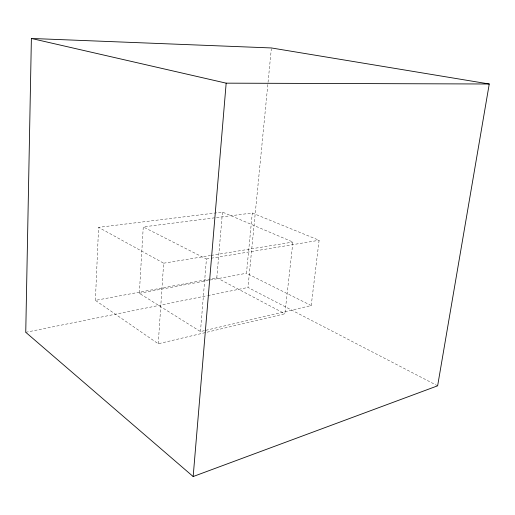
<?xml version="1.0" encoding="UTF-8"?>
<svg xmlns="http://www.w3.org/2000/svg" width="515" height="515" viewBox="0 0 515 515"><rect width="100%" height="100%" fill="white"/><g stroke="black" fill="none" stroke-linecap="round" stroke-linejoin="round"><path stroke-width="0.39" stroke-dasharray="2.58 1.93" d="M95.391 300.38L98.59 227.353L222.474 212.116L292.906 242.056L284.885 313.757L158.24 343.763L95.391 300.38L216.802 277.772L284.885 313.757M204.365 330.649L200.464 331.563L139.327 293.305L143.26 226.928L252.299 213.01L319.113 240.273L311.215 305.556L205.144 330.463M158.24 343.763L163.654 263.197L98.59 227.353M200.464 331.563L206.425 259.013L143.26 226.928M216.802 277.772L222.474 212.116M311.215 305.556L246.473 273.246L252.299 213.01M437.634 385.812L247.992 287.46L267.974 83.076M268.051 82.278L271.328 48.751M25.75 332.304L207.011 295.726M207.803 295.571L247.992 287.46M139.327 293.305L246.473 273.246M206.425 259.013L210.397 258.356M211.189 258.221L319.113 240.273M163.654 263.197L210.442 255.543M211.234 255.414L292.906 242.056"/><path stroke-width="0.77" d="M31.383 38.464L25.75 332.304L193.164 476.536L437.634 385.812L489.25 83.996L271.405 47.953L31.383 38.464L226.169 83.16L489.25 83.996M193.164 476.536L226.169 83.16"/></g></svg>
